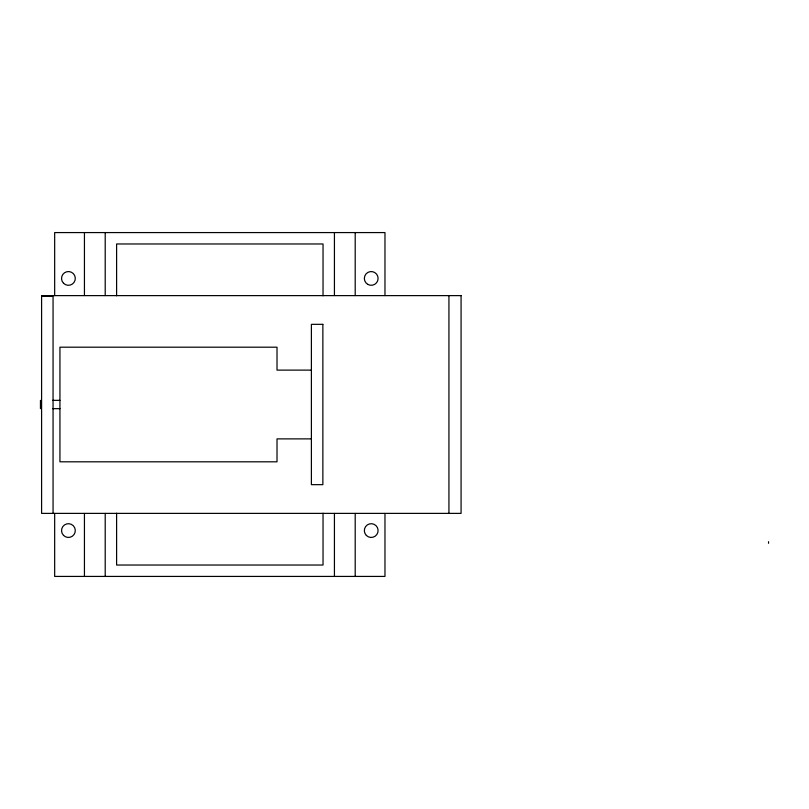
<?xml version="1.0" encoding="UTF-8"?>
<svg xmlns="http://www.w3.org/2000/svg" width="809" height="809" viewBox="0 0 809 809"><rect width="100%" height="100%" fill="white"/><g stroke="black" fill="none" stroke-linecap="round" stroke-linejoin="round"><path stroke-width="1.21" d="M41.593 296.306L53.06 296.306L53.06 513.381M311.394 370.118L277.012 370.118L277.012 347.192L59.937 347.192L59.937 461.808L277.012 461.808L277.012 438.882L311.394 438.882M52.625 400.344L59.937 400.344M52.625 408.656L59.937 408.656M768.55 541.696L768.55 543.304M448.934 295.619L448.934 513.381M384.973 295.558L384.973 232.577L54.668 232.577L54.668 295.558M384.973 513.442L384.973 576.423L54.668 576.423L54.668 513.442M355.202 232.577L355.202 295.558M355.202 513.442L355.202 576.423M334.43 232.577L334.43 295.558M334.43 513.442L334.43 576.423M323.034 295.801L323.034 243.974L116.607 243.974L116.607 295.801M323.034 513.199L323.034 565.026L116.607 565.026L116.607 513.199M105.21 232.577L105.21 295.558M105.21 513.442L105.21 576.423M84.439 232.577L84.439 295.558M84.439 513.442L84.439 576.423M40.45 400.344L40.45 408.656M461.079 295.619L41.593 295.619L41.593 513.381L461.079 513.381L461.079 295.619M322.862 324.338L311.394 324.338L311.394 484.662L322.862 484.662L322.862 324.338M366.356 535.437A6.877 6.877 0 0 0 377.864 532.352A6.877 6.877 0 0 0 369.44 523.929A6.877 6.877 0 0 0 366.356 535.437M367.782 284.384A6.877 6.877 0 0 0 378.096 278.427A6.877 6.877 0 0 0 367.782 272.471A6.877 6.877 0 0 0 367.782 284.384M63.557 535.437A6.877 6.877 0 0 0 75.065 532.352A6.877 6.877 0 0 0 66.641 523.929A6.877 6.877 0 0 0 63.557 535.437M63.557 283.292A6.877 6.877 0 0 0 75.065 280.207A6.877 6.877 0 0 0 66.641 271.784A6.877 6.877 0 0 0 63.557 283.292"/></g></svg>
